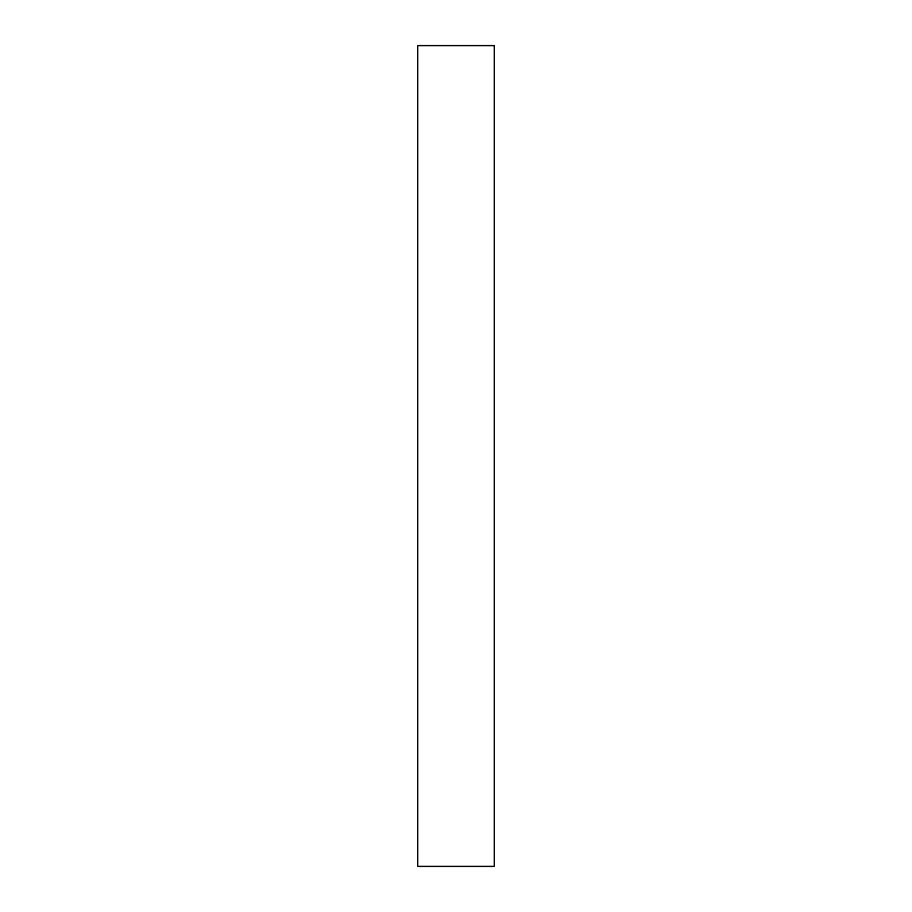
<?xml version="1.0" encoding="UTF-8"?>
<svg xmlns="http://www.w3.org/2000/svg" width="912" height="912" viewBox="0 0 912 912"><rect width="100%" height="100%" fill="white"/><g stroke="black" fill="none" stroke-linecap="round" stroke-linejoin="round"><path stroke-width="1.37" d="M494.304 45.6L417.696 45.6L417.696 866.4L494.304 866.4L494.304 45.6"/></g></svg>
